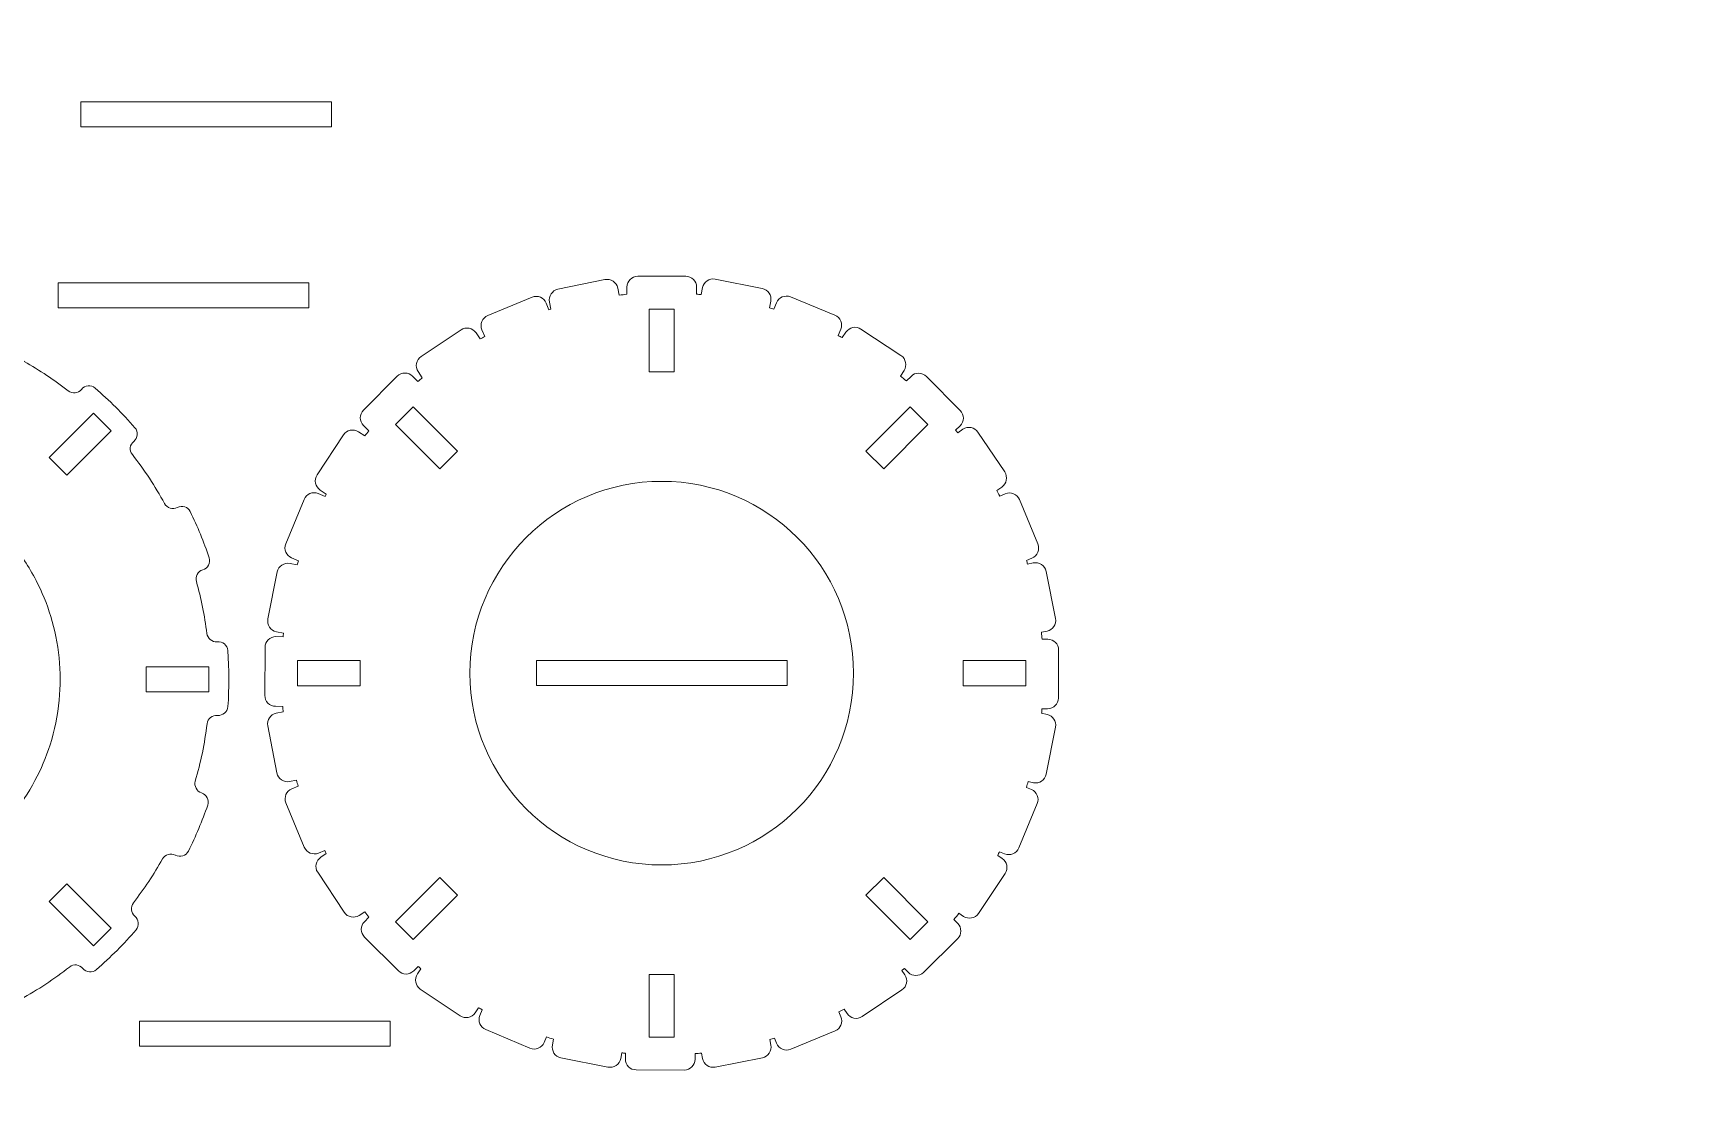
# Model space of a CAD drawing. Header units: centimetres. Extents: x -162 to 162, y -134 to 134.
# Drawn here: x 108.88 to 128.93, y -52.44 to -39.31 of the extents above; entities that cross this region are included whole.
import ezdxf

# ---------------------------------------------------------------- set-up
doc = ezdxf.new("R2010")
doc.units = ezdxf.units.CM
doc.header["$MEASUREMENT"] = 0
doc.layers.add('Capa 1', color=7, linetype='Continuous')
doc.layers.add('GUIDE', color=7, linetype='Continuous')

msp = doc.modelspace()

# ---------------------------------------------------------------- linework, layer by layer
at = {"layer": 'Capa 1', "lineweight": 9}
for points, knots in [([(109.4586, -40.14976), (109.4586, -40.14976), (112.5066, -40.14976), (112.5066, -40.14976), (112.5066, -40.14976), (112.5066, -40.45418), (112.5066, -40.45418), (112.5066, -40.45418), (109.4586, -40.45418), (109.4586, -40.45418), (109.4586, -40.45418), (109.4586, -40.14976), (109.4586, -40.14976)], [0, 0, 0, 0, 0.25, 0.25, 0.25, 0.5, 0.5, 0.5, 0.75, 0.75, 0.75, 1, 1, 1, 1]), ([(121.21283, -47.52853), (121.28531, -47.52869), (121.34472, -47.46954), (121.34489, -47.39708), (121.34489, -47.39708), (121.34622, -46.81362), (121.34622, -46.81362), (121.34637, -46.74116), (121.28723, -46.68174), (121.21478, -46.68156), (121.21478, -46.68156), (121.14413, -46.68141), (121.14413, -46.68141), (121.14163, -46.65378), (121.13927, -46.62614), (121.13628, -46.59865), (121.13628, -46.59865), (121.20527, -46.5848), (121.20527, -46.5848), (121.27631, -46.57051), (121.32275, -46.50071), (121.30847, -46.42967), (121.30847, -46.42967), (121.1935, -45.85764), (121.1935, -45.85764), (121.17923, -45.7866), (121.10941, -45.74015), (121.03837, -45.75443), (121.03837, -45.75443), (120.96812, -45.76855), (120.96812, -45.76855), (120.96365, -45.75369), (120.95994, -45.73854), (120.95534, -45.72377), (120.95534, -45.72377), (121.02087, -45.69674), (121.02087, -45.69674), (121.08787, -45.66912), (121.12007, -45.59171), (121.09244, -45.52472), (121.09244, -45.52472), (120.87003, -44.98531), (120.87003, -44.98531), (120.84241, -44.91831), (120.765, -44.88611), (120.698, -44.91374), (120.698, -44.91374), (120.62935, -44.94205), (120.62935, -44.94205), (120.61725, -44.91913), (120.60537, -44.8961), (120.5929, -44.87342), (120.5929, -44.87342), (120.65441, -44.83217), (120.65441, -44.83217), (120.71459, -44.79182), (120.73082, -44.70955), (120.69046, -44.64937), (120.69046, -44.64937), (120.36551, -44.16477), (120.36551, -44.16477), (120.32515, -44.10459), (120.24289, -44.08836), (120.18271, -44.12872), (120.18271, -44.12872), (120.11877, -44.17159), (120.11877, -44.17159), (120.11063, -44.16163), (120.10251, -44.15167), (120.09428, -44.14178), (120.09428, -44.14178), (120.14894, -44.08751), (120.14894, -44.08751), (120.20036, -44.03645), (120.20065, -43.9526), (120.14958, -43.90118), (120.14958, -43.90118), (119.73844, -43.48721), (119.73844, -43.48721), (119.68737, -43.43578), (119.60352, -43.43549), (119.5521, -43.48656), (119.5521, -43.48656), (119.49572, -43.54254), (119.49572, -43.54254), (119.47152, -43.52237), (119.44673, -43.50293), (119.42211, -43.48323), (119.42211, -43.48323), (119.46648, -43.41631), (119.46648, -43.41631), (119.50651, -43.35592), (119.48984, -43.27373), (119.42946, -43.23369), (119.42946, -43.23369), (118.94311, -42.91134), (118.94311, -42.91134), (118.88271, -42.8713), (118.80055, -42.88798), (118.76051, -42.94837), (118.76051, -42.94837), (118.71565, -43.01606), (118.71565, -43.01606), (118.69938, -43.00732), (118.68268, -42.99932), (118.66629, -42.99078), (118.66629, -42.99078), (118.69748, -42.91493), (118.69748, -42.91493), (118.72505, -42.84792), (118.69277, -42.77053), (118.62575, -42.74296), (118.62575, -42.74296), (118.08615, -42.52102), (118.08615, -42.52102), (118.01914, -42.49345), (117.94175, -42.52573), (117.91419, -42.59274), (117.91419, -42.59274), (117.88256, -42.66966), (117.88256, -42.66966), (117.86504, -42.66431), (117.8472, -42.65975), (117.82958, -42.65462), (117.82958, -42.65462), (117.84587, -42.57216), (117.84587, -42.57216), (117.85992, -42.50108), (117.81326, -42.43141), (117.74216, -42.41736), (117.74216, -42.41736), (117.16978, -42.30424), (117.16978, -42.30424), (117.09869, -42.29019), (117.02903, -42.33685), (117.01498, -42.40794), (117.01498, -42.40794), (116.99837, -42.49195), (116.99837, -42.49195), (116.98036, -42.49014), (116.96203, -42.48942), (116.94396, -42.48782), (116.94396, -42.48782), (116.94396, -42.401), (116.94396, -42.401), (116.94396, -42.32854), (116.88469, -42.26924), (116.81221, -42.26924), (116.81221, -42.26924), (116.22875, -42.26924), (116.22875, -42.26924), (116.15629, -42.26924), (116.097, -42.32854), (116.097, -42.401), (116.097, -42.401), (116.097, -42.48917), (116.097, -42.48917), (116.0655, -42.49207), (116.03416, -42.49546), (116.00284, -42.49901), (116.00284, -42.49901), (115.98495, -42.41245), (115.98495, -42.41245), (115.97029, -42.3415), (115.90022, -42.29544), (115.82925, -42.31011), (115.82925, -42.31011), (115.25788, -42.42824), (115.25788, -42.42824), (115.18691, -42.44291), (115.14086, -42.51298), (115.15552, -42.58394), (115.15552, -42.58394), (115.17342, -42.67043), (115.17342, -42.67043), (115.16545, -42.67286), (115.15732, -42.67488), (115.14939, -42.67735), (115.14939, -42.67735), (115.11576, -42.59616), (115.11576, -42.59616), (115.08803, -42.52922), (115.01057, -42.49714), (114.94362, -42.52485), (114.94362, -42.52485), (114.40457, -42.74813), (114.40457, -42.74813), (114.33762, -42.77586), (114.30553, -42.85332), (114.33326, -42.92027), (114.33326, -42.92027), (114.3677, -43.00343), (114.3677, -43.00343), (114.34928, -43.01316), (114.33052, -43.02235), (114.31223, -43.03234), (114.31223, -43.03234), (114.26255, -42.95809), (114.26255, -42.95809), (114.22227, -42.89786), (114.14002, -42.88156), (114.0798, -42.92185), (114.0798, -42.92185), (113.59486, -43.2463), (113.59486, -43.2463), (113.53464, -43.2866), (113.51832, -43.36885), (113.55862, -43.42908), (113.55862, -43.42908), (113.60925, -43.50472), (113.60925, -43.50472), (113.5914, -43.51921), (113.57366, -43.53378), (113.55606, -43.54854), (113.55606, -43.54854), (113.49151, -43.48434), (113.49151, -43.48434), (113.44014, -43.43324), (113.35629, -43.43346), (113.30518, -43.48484), (113.30518, -43.48484), (112.89373, -43.89852), (112.89373, -43.89852), (112.84263, -43.9499), (112.84286, -44.03375), (112.89424, -44.08484), (112.89424, -44.08484), (112.95842, -44.14869), (112.95842, -44.14869), (112.9415, -44.16911), (112.92551, -44.1903), (112.90892, -44.21102), (112.90892, -44.21102), (112.83255, -44.16077), (112.83255, -44.16077), (112.77202, -44.12094), (112.68989, -44.13788), (112.65006, -44.19841), (112.65006, -44.19841), (112.32935, -44.68582), (112.32935, -44.68582), (112.28952, -44.74635), (112.30645, -44.82847), (112.36699, -44.86831), (112.36699, -44.86831), (112.44188, -44.91758), (112.44188, -44.91758), (112.43685, -44.92696), (112.43227, -44.93662), (112.4273, -44.94604), (112.4273, -44.94604), (112.34404, -44.91166), (112.34404, -44.91166), (112.27706, -44.88401), (112.19964, -44.91617), (112.17198, -44.98316), (112.17198, -44.98316), (111.94929, -45.52245), (111.94929, -45.52245), (111.92164, -45.58942), (111.95381, -45.66686), (112.0208, -45.69452), (112.0208, -45.69452), (112.10207, -45.72808), (112.10207, -45.72808), (112.09696, -45.74453), (112.09283, -45.76142), (112.0879, -45.77796), (112.0879, -45.77796), (112.00077, -45.76058), (112.00077, -45.76058), (111.92971, -45.74639), (111.85996, -45.79294), (111.84578, -45.864), (111.84578, -45.864), (111.7316, -46.43619), (111.7316, -46.43619), (111.71742, -46.50725), (111.76396, -46.57699), (111.83502, -46.59117), (111.83502, -46.59117), (111.92118, -46.60836), (111.92118, -46.60836), (111.91965, -46.62274), (111.91822, -46.63715), (111.91682, -46.65156), (111.91682, -46.65156), (111.82897, -46.65119), (111.82897, -46.65119), (111.7565, -46.65088), (111.69696, -46.70993), (111.69666, -46.7824), (111.69666, -46.7824), (111.69422, -47.36585), (111.69422, -47.36585), (111.69392, -47.43831), (111.75295, -47.49785), (111.82541, -47.49815), (111.82541, -47.49815), (111.91255, -47.49851), (111.91255, -47.49851), (111.91442, -47.52064), (111.91543, -47.54301), (111.91762, -47.56505), (111.91762, -47.56505), (111.83334, -47.58158), (111.83334, -47.58158), (111.76223, -47.59552), (111.71545, -47.6651), (111.7294, -47.73621), (111.7294, -47.73621), (111.84162, -48.30879), (111.84162, -48.30879), (111.85557, -48.37989), (111.92516, -48.42667), (111.99627, -48.41273), (111.99627, -48.41273), (112.07888, -48.39653), (112.07888, -48.39653), (112.08576, -48.42028), (112.09189, -48.44434), (112.09915, -48.46794), (112.09915, -48.46794), (112.02252, -48.49968), (112.02252, -48.49968), (111.95557, -48.52743), (111.9235, -48.60489), (111.95124, -48.67184), (111.95124, -48.67184), (112.17458, -49.21087), (112.17458, -49.21087), (112.20233, -49.27781), (112.27979, -49.30989), (112.34674, -49.28214), (112.34674, -49.28214), (112.42245, -49.25077), (112.42245, -49.25077), (112.42902, -49.26331), (112.43513, -49.27612), (112.44181, -49.28858), (112.44181, -49.28858), (112.37404, -49.33348), (112.37404, -49.33348), (112.31363, -49.3735), (112.29695, -49.45566), (112.33699, -49.51608), (112.33699, -49.51608), (112.65924, -50.00247), (112.65924, -50.00247), (112.69925, -50.06288), (112.78143, -50.07955), (112.84184, -50.03954), (112.84184, -50.03954), (112.90883, -49.99515), (112.90883, -49.99515), (112.92624, -50.01689), (112.94313, -50.03903), (112.9609, -50.06047), (112.9609, -50.06047), (112.90487, -50.11659), (112.90487, -50.11659), (112.85367, -50.16787), (112.85374, -50.25172), (112.90503, -50.30292), (112.90503, -50.30292), (113.31794, -50.71514), (113.31794, -50.71514), (113.36922, -50.76633), (113.45307, -50.76627), (113.50426, -50.71499), (113.50426, -50.71499), (113.55893, -50.66022), (113.55893, -50.66022), (113.57006, -50.66954), (113.58105, -50.67902), (113.59226, -50.68823), (113.59226, -50.68823), (113.54933, -50.75206), (113.54933, -50.75206), (113.50888, -50.81217), (113.52498, -50.89447), (113.5851, -50.93491), (113.5851, -50.93491), (114.0692, -51.2606), (114.0692, -51.2606), (114.12932, -51.30104), (114.21162, -51.28495), (114.25206, -51.22482), (114.25206, -51.22482), (114.29352, -51.1632), (114.29352, -51.1632), (114.30849, -51.17145), (114.3234, -51.17979), (114.33846, -51.18788), (114.33846, -51.18788), (114.3098, -51.256), (114.3098, -51.256), (114.28169, -51.3228), (114.31334, -51.40044), (114.38013, -51.42854), (114.38013, -51.42854), (114.91792, -51.65485), (114.91792, -51.65485), (114.98471, -51.68296), (115.06234, -51.65131), (115.09045, -51.58451), (115.09045, -51.58451), (115.11828, -51.5184), (115.11828, -51.5184), (115.14688, -51.52754), (115.17572, -51.53611), (115.20456, -51.5447), (115.20456, -51.5447), (115.19056, -51.61517), (115.19056, -51.61517), (115.17644, -51.68625), (115.22303, -51.75595), (115.29411, -51.77008), (115.29411, -51.77008), (115.86638, -51.88376), (115.86638, -51.88376), (115.93746, -51.8979), (116.00717, -51.85129), (116.02129, -51.78021), (116.02129, -51.78021), (116.03496, -51.71136), (116.03496, -51.71136), (116.04963, -51.71292), (116.06433, -51.71433), (116.07904, -51.71576), (116.07904, -51.71576), (116.07877, -51.78598), (116.07877, -51.78598), (116.07849, -51.85844), (116.13754, -51.91796), (116.21001, -51.91824), (116.21001, -51.91824), (116.79346, -51.92051), (116.79346, -51.92051), (116.86593, -51.92079), (116.92545, -51.86173), (116.92573, -51.78928), (116.92573, -51.78928), (116.926, -51.71983), (116.926, -51.71983), (116.95178, -51.71765), (116.97787, -51.71653), (117.00353, -51.71392), (117.00353, -51.71392), (117.01672, -51.78053), (117.01672, -51.78053), (117.0308, -51.85161), (117.10047, -51.89825), (117.17155, -51.88418), (117.17155, -51.88418), (117.74391, -51.77085), (117.74391, -51.77085), (117.81498, -51.75676), (117.86163, -51.68709), (117.84755, -51.61601), (117.84755, -51.61601), (117.83453, -51.55028), (117.83453, -51.55028), (117.85358, -51.54469), (117.8729, -51.53981), (117.89184, -51.534), (117.89184, -51.534), (117.917, -51.59504), (117.917, -51.59504), (117.9446, -51.66205), (118.02201, -51.69428), (118.08901, -51.66667), (118.08901, -51.66667), (118.62847, -51.44438), (118.62847, -51.44438), (118.69547, -51.41677), (118.72769, -51.33936), (118.70009, -51.27237), (118.70009, -51.27237), (118.67485, -51.21113), (118.67485, -51.21113), (118.69558, -51.20028), (118.71681, -51.19027), (118.73736, -51.17911), (118.73736, -51.17911), (118.77348, -51.23325), (118.77348, -51.23325), (118.81371, -51.29354), (118.89594, -51.30994), (118.95621, -51.26972), (118.95621, -51.26972), (119.44153, -50.94583), (119.44153, -50.94583), (119.5018, -50.90561), (119.51819, -50.82339), (119.47798, -50.76312), (119.47798, -50.76312), (119.44122, -50.70803), (119.44122, -50.70803), (119.45086, -50.70024), (119.46091, -50.69293), (119.47046, -50.68505), (119.47046, -50.68505), (119.51653, -50.7317), (119.51653, -50.7317), (119.56742, -50.78326), (119.65129, -50.7838), (119.70285, -50.73289), (119.70285, -50.73289), (120.11806, -50.32297), (120.11806, -50.32297), (120.16962, -50.27205), (120.17015, -50.18822), (120.11923, -50.13664), (120.11923, -50.13664), (120.07267, -50.08946), (120.07267, -50.08946), (120.09347, -50.0648), (120.11406, -50.03996), (120.13436, -50.01486), (120.13436, -50.01486), (120.18943, -50.05161), (120.18943, -50.05161), (120.2497, -50.09183), (120.33194, -50.07542), (120.37215, -50.01515), (120.37215, -50.01515), (120.69601, -49.5298), (120.69601, -49.5298), (120.73622, -49.46953), (120.71981, -49.3873), (120.65954, -49.34709), (120.65954, -49.34709), (120.60542, -49.31097), (120.60542, -49.31097), (120.61349, -49.29609), (120.62068, -49.28067), (120.6286, -49.26571), (120.6286, -49.26571), (120.68953, -49.29111), (120.68953, -49.29111), (120.75641, -49.31899), (120.83394, -49.28709), (120.86183, -49.2202), (120.86183, -49.2202), (121.08632, -48.68165), (121.08632, -48.68165), (121.11421, -48.61477), (121.08229, -48.53724), (121.01541, -48.50935), (121.01541, -48.50935), (120.95481, -48.48409), (120.95481, -48.48409), (120.96202, -48.46101), (120.96797, -48.43741), (120.9748, -48.41418), (120.9748, -48.41418), (121.04045, -48.42726), (121.04045, -48.42726), (121.11151, -48.44142), (121.18125, -48.39487), (121.1954, -48.3238), (121.1954, -48.3238), (121.30948, -47.7516), (121.30948, -47.7516), (121.32366, -47.68054), (121.2771, -47.6108), (121.20604, -47.59664), (121.20604, -47.59664), (121.13936, -47.58335), (121.13936, -47.58335), (121.14124, -47.56513), (121.14221, -47.54665), (121.14387, -47.52837), (121.14387, -47.52837), (121.21283, -47.52853), (121.21283, -47.52853)], [0, 0, 0, 0, 0.00520833, 0.00520833, 0.00520833, 0.01041667, 0.01041667, 0.01041667, 0.015625, 0.015625, 0.015625, 0.02083333, 0.02083333, 0.02083333, 0.02604167, 0.02604167, 0.02604167, 0.03125, 0.03125, 0.03125, 0.03645833, 0.03645833, 0.03645833, 0.04166667, 0.04166667, 0.04166667, 0.046875, 0.046875, 0.046875, 0.05208333, 0.05208333, 0.05208333, 0.05729167, 0.05729167, 0.05729167, 0.0625, 0.0625, 0.0625, 0.06770833, 0.06770833, 0.06770833, 0.07291667, 0.07291667, 0.07291667, 0.078125, 0.078125, 0.078125, 0.08333333, 0.08333333, 0.08333333, 0.08854167, 0.08854167, 0.08854167, 0.09375, 0.09375, 0.09375, 0.09895833, 0.09895833, 0.09895833, 0.10416667, 0.10416667, 0.10416667, 0.109375, 0.109375, 0.109375, 0.11458333, 0.11458333, 0.11458333, 0.11979167, 0.11979167, 0.11979167, 0.125, 0.125, 0.125, 0.13020833, 0.13020833, 0.13020833, 0.13541667, 0.13541667, 0.13541667, 0.140625, 0.140625, 0.140625, 0.14583333, 0.14583333, 0.14583333, 0.15104167, 0.15104167, 0.15104167, 0.15625, 0.15625, 0.15625, 0.16145833, 0.16145833, 0.16145833, 0.16666667, 0.16666667, 0.16666667, 0.171875, 0.171875, 0.171875, 0.17708333, 0.17708333, 0.17708333, 0.18229167, 0.18229167, 0.18229167, 0.1875, 0.1875, 0.1875, 0.19270833, 0.19270833, 0.19270833, 0.19791667, 0.19791667, 0.19791667, 0.203125, 0.203125, 0.203125, 0.20833333, 0.20833333, 0.20833333, 0.21354167, 0.21354167, 0.21354167, 0.21875, 0.21875, 0.21875, 0.22395833, 0.22395833, 0.22395833, 0.22916667, 0.22916667, 0.22916667, 0.234375, 0.234375, 0.234375, 0.23958333, 0.23958333, 0.23958333, 0.24479167, 0.24479167, 0.24479167, 0.25, 0.25, 0.25, 0.25520833, 0.25520833, 0.25520833, 0.26041667, 0.26041667, 0.26041667, 0.265625, 0.265625, 0.265625, 0.27083333, 0.27083333, 0.27083333, 0.27604167, 0.27604167, 0.27604167, 0.28125, 0.28125, 0.28125, 0.28645833, 0.28645833, 0.28645833, 0.29166667, 0.29166667, 0.29166667, 0.296875, 0.296875, 0.296875, 0.30208333, 0.30208333, 0.30208333, 0.30729167, 0.30729167, 0.30729167, 0.3125, 0.3125, 0.3125, 0.31770833, 0.31770833, 0.31770833, 0.32291667, 0.32291667, 0.32291667, 0.328125, 0.328125, 0.328125, 0.33333333, 0.33333333, 0.33333333, 0.33854167, 0.33854167, 0.33854167, 0.34375, 0.34375, 0.34375, 0.34895833, 0.34895833, 0.34895833, 0.35416667, 0.35416667, 0.35416667, 0.359375, 0.359375, 0.359375, 0.36458333, 0.36458333, 0.36458333, 0.36979167, 0.36979167, 0.36979167, 0.375, 0.375, 0.375, 0.38020833, 0.38020833, 0.38020833, 0.38541667, 0.38541667, 0.38541667, 0.390625, 0.390625, 0.390625, 0.39583333, 0.39583333, 0.39583333, 0.40104167, 0.40104167, 0.40104167, 0.40625, 0.40625, 0.40625, 0.41145833, 0.41145833, 0.41145833, 0.41666667, 0.41666667, 0.41666667, 0.421875, 0.421875, 0.421875, 0.42708333, 0.42708333, 0.42708333, 0.43229167, 0.43229167, 0.43229167, 0.4375, 0.4375, 0.4375, 0.44270833, 0.44270833, 0.44270833, 0.44791667, 0.44791667, 0.44791667, 0.453125, 0.453125, 0.453125, 0.45833333, 0.45833333, 0.45833333, 0.46354167, 0.46354167, 0.46354167, 0.46875, 0.46875, 0.46875, 0.47395833, 0.47395833, 0.47395833, 0.47916667, 0.47916667, 0.47916667, 0.484375, 0.484375, 0.484375, 0.48958333, 0.48958333, 0.48958333, 0.49479167, 0.49479167, 0.49479167, 0.5, 0.5, 0.5, 0.50520833, 0.50520833, 0.50520833, 0.51041667, 0.51041667, 0.51041667, 0.515625, 0.515625, 0.515625, 0.52083333, 0.52083333, 0.52083333, 0.52604167, 0.52604167, 0.52604167, 0.53125, 0.53125, 0.53125, 0.53645833, 0.53645833, 0.53645833, 0.54166667, 0.54166667, 0.54166667, 0.546875, 0.546875, 0.546875, 0.55208333, 0.55208333, 0.55208333, 0.55729167, 0.55729167, 0.55729167, 0.5625, 0.5625, 0.5625, 0.56770833, 0.56770833, 0.56770833, 0.57291667, 0.57291667, 0.57291667, 0.578125, 0.578125, 0.578125, 0.58333333, 0.58333333, 0.58333333, 0.58854167, 0.58854167, 0.58854167, 0.59375, 0.59375, 0.59375, 0.59895833, 0.59895833, 0.59895833, 0.60416667, 0.60416667, 0.60416667, 0.609375, 0.609375, 0.609375, 0.61458333, 0.61458333, 0.61458333, 0.61979167, 0.61979167, 0.61979167, 0.625, 0.625, 0.625, 0.63020833, 0.63020833, 0.63020833, 0.63541667, 0.63541667, 0.63541667, 0.640625, 0.640625, 0.640625, 0.64583333, 0.64583333, 0.64583333, 0.65104167, 0.65104167, 0.65104167, 0.65625, 0.65625, 0.65625, 0.66145833, 0.66145833, 0.66145833, 0.66666667, 0.66666667, 0.66666667, 0.671875, 0.671875, 0.671875, 0.67708333, 0.67708333, 0.67708333, 0.68229167, 0.68229167, 0.68229167, 0.6875, 0.6875, 0.6875, 0.69270833, 0.69270833, 0.69270833, 0.69791667, 0.69791667, 0.69791667, 0.703125, 0.703125, 0.703125, 0.70833333, 0.70833333, 0.70833333, 0.71354167, 0.71354167, 0.71354167, 0.71875, 0.71875, 0.71875, 0.72395833, 0.72395833, 0.72395833, 0.72916667, 0.72916667, 0.72916667, 0.734375, 0.734375, 0.734375, 0.73958333, 0.73958333, 0.73958333, 0.74479167, 0.74479167, 0.74479167, 0.75, 0.75, 0.75, 0.75520833, 0.75520833, 0.75520833, 0.76041667, 0.76041667, 0.76041667, 0.765625, 0.765625, 0.765625, 0.77083333, 0.77083333, 0.77083333, 0.77604167, 0.77604167, 0.77604167, 0.78125, 0.78125, 0.78125, 0.78645833, 0.78645833, 0.78645833, 0.79166667, 0.79166667, 0.79166667, 0.796875, 0.796875, 0.796875, 0.80208333, 0.80208333, 0.80208333, 0.80729167, 0.80729167, 0.80729167, 0.8125, 0.8125, 0.8125, 0.81770833, 0.81770833, 0.81770833, 0.82291667, 0.82291667, 0.82291667, 0.828125, 0.828125, 0.828125, 0.83333333, 0.83333333, 0.83333333, 0.83854167, 0.83854167, 0.83854167, 0.84375, 0.84375, 0.84375, 0.84895833, 0.84895833, 0.84895833, 0.85416667, 0.85416667, 0.85416667, 0.859375, 0.859375, 0.859375, 0.86458333, 0.86458333, 0.86458333, 0.86979167, 0.86979167, 0.86979167, 0.875, 0.875, 0.875, 0.88020833, 0.88020833, 0.88020833, 0.88541667, 0.88541667, 0.88541667, 0.890625, 0.890625, 0.890625, 0.89583333, 0.89583333, 0.89583333, 0.90104167, 0.90104167, 0.90104167, 0.90625, 0.90625, 0.90625, 0.91145833, 0.91145833, 0.91145833, 0.91666667, 0.91666667, 0.91666667, 0.921875, 0.921875, 0.921875, 0.92708333, 0.92708333, 0.92708333, 0.93229167, 0.93229167, 0.93229167, 0.9375, 0.9375, 0.9375, 0.94270833, 0.94270833, 0.94270833, 0.94791667, 0.94791667, 0.94791667, 0.953125, 0.953125, 0.953125, 0.95833333, 0.95833333, 0.95833333, 0.96354167, 0.96354167, 0.96354167, 0.96875, 0.96875, 0.96875, 0.97395833, 0.97395833, 0.97395833, 0.97916667, 0.97916667, 0.97916667, 0.984375, 0.984375, 0.984375, 0.98958333, 0.98958333, 0.98958333, 0.99479167, 0.99479167, 0.99479167, 1, 1, 1, 1]), ([(106.02692, -42.76853), (105.81145, -42.79595), (105.60152, -42.83875), (105.39788, -42.89525), (105.33706, -42.91212), (105.27413, -42.87867), (105.25566, -42.81833), (105.25566, -42.81833), (105.25546, -42.81767), (105.25546, -42.81767), (105.2365, -42.75568), (105.16995, -42.72023), (105.10845, -42.74073), (104.91493, -42.80525), (104.72763, -42.88213), (104.54703, -42.97), (104.48876, -42.99834), (104.46609, -43.07007), (104.49586, -43.12764), (104.49586, -43.12764), (104.49606, -43.12802), (104.49606, -43.12802), (104.52511, -43.18418), (104.50326, -43.25235), (104.44786, -43.28282), (104.23867, -43.39787), (104.04008, -43.52881), (103.85395, -43.67441), (103.80413, -43.71338), (103.73288, -43.70665), (103.69267, -43.65783), (103.69267, -43.65783), (103.69266, -43.65782), (103.69266, -43.65782), (103.65137, -43.6077), (103.57616, -43.60041), (103.52713, -43.64298), (103.3546, -43.79276), (103.19331, -43.95466), (103.04479, -44.12745), (103.00247, -44.17668), (103.01017, -44.25181), (103.06047, -44.29286), (103.06047, -44.29286), (103.06075, -44.29308), (103.06075, -44.29308), (103.10966, -44.333), (103.11672, -44.40401), (103.07808, -44.45393), (102.94717, -44.62305), (102.82848, -44.80171), (102.7229, -44.98838), (102.69184, -45.04331), (102.62364, -45.06428), (102.56793, -45.03466), (102.56793, -45.03466), (102.56726, -45.03431), (102.56726, -45.03431), (102.51004, -45.00389), (102.43801, -45.02577), (102.40902, -45.08373), (102.31883, -45.264), (102.24023, -45.45067), (102.17371, -45.64259), (102.15246, -45.70387), (102.18714, -45.77082), (102.24894, -45.79049), (102.24894, -45.79049), (102.24918, -45.79057), (102.24918, -45.79057), (102.30945, -45.80974), (102.34222, -45.87336), (102.32457, -45.9341), (102.25886, -46.16014), (102.21068, -46.39297), (102.18168, -46.63099), (102.17403, -46.69377), (102.11889, -46.7395), (102.05593, -46.73342), (102.05593, -46.73342), (102.05591, -46.73341), (102.05591, -46.73341), (101.99127, -46.72716), (101.93296, -46.77502), (101.9284, -46.8398), (101.9126, -47.06437), (101.91268, -47.29263), (101.93016, -47.52342), (101.93506, -47.58816), (101.99366, -47.63604), (102.05825, -47.6295), (102.05825, -47.6295), (102.05863, -47.62946), (102.05863, -47.62946), (102.12143, -47.62311), (102.17663, -47.66849), (102.1846, -47.7311), (102.21201, -47.94657), (102.25481, -48.15649), (102.31131, -48.36014), (102.32818, -48.42096), (102.29473, -48.4839), (102.23438, -48.50236), (102.23438, -48.50236), (102.23374, -48.50256), (102.23374, -48.50256), (102.17175, -48.52151), (102.13629, -48.58807), (102.1568, -48.64956), (102.22131, -48.84308), (102.29818, -49.03039), (102.38606, -49.21099), (102.4144, -49.26927), (102.48613, -49.29194), (102.5437, -49.26216), (102.5437, -49.26216), (102.54408, -49.26196), (102.54408, -49.26196), (102.60024, -49.23292), (102.6684, -49.25476), (102.69888, -49.31016), (102.81393, -49.51935), (102.94487, -49.71795), (103.09047, -49.90408), (103.12944, -49.95389), (103.12271, -50.02514), (103.0739, -50.06535), (103.0739, -50.06535), (103.07388, -50.06536), (103.07388, -50.06536), (103.02377, -50.10666), (103.01647, -50.18186), (103.05904, -50.2309), (103.20883, -50.40342), (103.37072, -50.56471), (103.54351, -50.71322), (103.59274, -50.75554), (103.66787, -50.74784), (103.70892, -50.69754), (103.70892, -50.69754), (103.70914, -50.69726), (103.70914, -50.69726), (103.74906, -50.64835), (103.82006, -50.64129), (103.86999, -50.67993), (104.03911, -50.81085), (104.21777, -50.92955), (104.40444, -51.03512), (104.45937, -51.06619), (104.48034, -51.13438), (104.45071, -51.1901), (104.45071, -51.1901), (104.45037, -51.19074), (104.45037, -51.19074), (104.41995, -51.24797), (104.44183, -51.32), (104.49979, -51.349), (104.68006, -51.43918), (104.86672, -51.51778), (105.05864, -51.5843), (105.11992, -51.60554), (105.18688, -51.57087), (105.20654, -51.50906), (105.20654, -51.50906), (105.20662, -51.50884), (105.20662, -51.50884), (105.22579, -51.44856), (105.28941, -51.41579), (105.35015, -51.43344), (105.57619, -51.49917), (105.80903, -51.54733), (106.04704, -51.57633), (106.10983, -51.58398), (106.15555, -51.63912), (106.14947, -51.70208), (106.14947, -51.70208), (106.14947, -51.70212), (106.14947, -51.70212), (106.14322, -51.76675), (106.19108, -51.82506), (106.25586, -51.82962), (106.48043, -51.84542), (106.7087, -51.84535), (106.93948, -51.82786), (107.00422, -51.82295), (107.0521, -51.76436), (107.04556, -51.69977), (107.04556, -51.69977), (107.04552, -51.6994), (107.04552, -51.6994), (107.03917, -51.6366), (107.08455, -51.5814), (107.14716, -51.57343), (107.36263, -51.54601), (107.57255, -51.5032), (107.7762, -51.4467), (107.83702, -51.42983), (107.89996, -51.46328), (107.91842, -51.52363), (107.91842, -51.52363), (107.91862, -51.52428), (107.91862, -51.52428), (107.93757, -51.58627), (108.00413, -51.62173), (108.06563, -51.60122), (108.25915, -51.5367), (108.44644, -51.45982), (108.62705, -51.37196), (108.68532, -51.34362), (108.708, -51.27188), (108.67822, -51.21432), (108.67822, -51.21432), (108.67802, -51.21392), (108.67802, -51.21392), (108.64898, -51.15777), (108.67083, -51.0896), (108.72621, -51.05913), (108.9354, -50.94408), (109.134, -50.81315), (109.32013, -50.66755), (109.36995, -50.62857), (109.4412, -50.63531), (109.48141, -50.68413), (109.48141, -50.68413), (109.48141, -50.68413), (109.48141, -50.68413), (109.52271, -50.73425), (109.59791, -50.74155), (109.64695, -50.69898), (109.81948, -50.54919), (109.98076, -50.3873), (110.12929, -50.2145), (110.1716, -50.16527), (110.1639, -50.09014), (110.11361, -50.04909), (110.11361, -50.04909), (110.11332, -50.04887), (110.11332, -50.04887), (110.06441, -50.00895), (110.05735, -49.93794), (110.096, -49.88802), (110.22691, -49.71891), (110.3456, -49.54025), (110.45117, -49.35358), (110.48224, -49.29865), (110.55043, -49.27768), (110.60614, -49.3073), (110.60614, -49.3073), (110.6068, -49.30765), (110.6068, -49.30765), (110.66402, -49.33806), (110.73605, -49.31618), (110.76504, -49.25823), (110.85524, -49.07796), (110.93383, -48.89129), (111.00036, -48.69937), (111.02159, -48.63809), (110.98692, -48.57114), (110.92513, -48.55148), (110.92513, -48.55148), (110.92489, -48.5514), (110.92489, -48.5514), (110.86462, -48.53222), (110.83185, -48.4686), (110.8495, -48.40787), (110.91523, -48.18182), (110.96339, -47.94898), (110.9924, -47.71097), (111.00005, -47.64819), (111.05519, -47.60246), (111.11815, -47.60854), (111.11815, -47.60854), (111.11817, -47.60854), (111.11817, -47.60854), (111.18281, -47.61479), (111.24112, -47.56693), (111.24567, -47.50215), (111.26147, -47.27758), (111.26139, -47.04932), (111.24391, -46.81854), (111.23901, -46.7538), (111.18041, -46.70592), (111.11582, -46.71246), (111.11582, -46.71246), (111.11546, -46.7125), (111.11546, -46.7125), (111.05266, -46.71885), (110.99746, -46.67347), (110.98949, -46.61086), (110.96207, -46.39539), (110.91926, -46.18546), (110.86276, -45.98181), (110.84589, -45.921), (110.87934, -45.85806), (110.93968, -45.8396), (110.93968, -45.8396), (110.94033, -45.8394), (110.94033, -45.8394), (111.00231, -45.82045), (111.03777, -45.75389), (111.01727, -45.6924), (110.95276, -45.49888), (110.87588, -45.31157), (110.78802, -45.13097), (110.75967, -45.0727), (110.68794, -45.05002), (110.63038, -45.0798), (110.63038, -45.0798), (110.62998, -45.08001), (110.62998, -45.08001), (110.57383, -45.10905), (110.50566, -45.0872), (110.47519, -45.03181), (110.36013, -44.82262), (110.22921, -44.62402), (110.0836, -44.43789), (110.04462, -44.38807), (110.05136, -44.31682), (110.10018, -44.27661), (110.10018, -44.27661), (110.10019, -44.2766), (110.10019, -44.2766), (110.15031, -44.2353), (110.15761, -44.1601), (110.11504, -44.11106), (109.96525, -43.93853), (109.80335, -43.77725), (109.63056, -43.62873), (109.58133, -43.58642), (109.5062, -43.59412), (109.46516, -43.64441), (109.46516, -43.64441), (109.46493, -43.6447), (109.46493, -43.6447), (109.42501, -43.6936), (109.354, -43.70066), (109.30409, -43.66202), (109.13497, -43.5311), (108.9563, -43.41241), (108.76964, -43.30684), (108.71471, -43.27577), (108.69374, -43.20758), (108.72336, -43.15187), (108.72336, -43.15187), (108.72371, -43.1512), (108.72371, -43.1512), (108.75412, -43.09397), (108.73224, -43.02195), (108.67429, -42.99296), (108.49402, -42.90277), (108.30734, -42.82417), (108.11542, -42.75765), (108.05414, -42.73641), (107.98719, -42.77108), (107.96752, -42.83288), (107.96752, -42.83288), (107.96744, -42.83312), (107.96744, -42.83312), (107.94827, -42.89339), (107.88465, -42.92617), (107.82391, -42.90851), (107.59788, -42.84279), (107.36504, -42.79462), (107.12703, -42.76562), (107.06425, -42.75797), (107.01852, -42.70283), (107.0246, -42.63987), (107.0246, -42.63987), (107.02461, -42.63984), (107.02461, -42.63984), (107.03085, -42.57521), (106.98299, -42.5169), (106.91822, -42.51234), (106.69365, -42.49654), (106.46538, -42.49662), (106.2346, -42.5141), (106.16986, -42.519), (106.12198, -42.5776), (106.12852, -42.64219), (106.12852, -42.64219), (106.12856, -42.64257), (106.12856, -42.64257), (106.13491, -42.70537), (106.08954, -42.76057), (106.02692, -42.76853)], [0, 0, 0, 0, 0.0078125, 0.0078125, 0.0078125, 0.015625, 0.015625, 0.015625, 0.0234375, 0.0234375, 0.0234375, 0.03125, 0.03125, 0.03125, 0.0390625, 0.0390625, 0.0390625, 0.046875, 0.046875, 0.046875, 0.0546875, 0.0546875, 0.0546875, 0.0625, 0.0625, 0.0625, 0.0703125, 0.0703125, 0.0703125, 0.078125, 0.078125, 0.078125, 0.0859375, 0.0859375, 0.0859375, 0.09375, 0.09375, 0.09375, 0.1015625, 0.1015625, 0.1015625, 0.109375, 0.109375, 0.109375, 0.1171875, 0.1171875, 0.1171875, 0.125, 0.125, 0.125, 0.1328125, 0.1328125, 0.1328125, 0.140625, 0.140625, 0.140625, 0.1484375, 0.1484375, 0.1484375, 0.15625, 0.15625, 0.15625, 0.1640625, 0.1640625, 0.1640625, 0.171875, 0.171875, 0.171875, 0.1796875, 0.1796875, 0.1796875, 0.1875, 0.1875, 0.1875, 0.1953125, 0.1953125, 0.1953125, 0.203125, 0.203125, 0.203125, 0.2109375, 0.2109375, 0.2109375, 0.21875, 0.21875, 0.21875, 0.2265625, 0.2265625, 0.2265625, 0.234375, 0.234375, 0.234375, 0.2421875, 0.2421875, 0.2421875, 0.25, 0.25, 0.25, 0.2578125, 0.2578125, 0.2578125, 0.265625, 0.265625, 0.265625, 0.2734375, 0.2734375, 0.2734375, 0.28125, 0.28125, 0.28125, 0.2890625, 0.2890625, 0.2890625, 0.296875, 0.296875, 0.296875, 0.3046875, 0.3046875, 0.3046875, 0.3125, 0.3125, 0.3125, 0.3203125, 0.3203125, 0.3203125, 0.328125, 0.328125, 0.328125, 0.3359375, 0.3359375, 0.3359375, 0.34375, 0.34375, 0.34375, 0.3515625, 0.3515625, 0.3515625, 0.359375, 0.359375, 0.359375, 0.3671875, 0.3671875, 0.3671875, 0.375, 0.375, 0.375, 0.3828125, 0.3828125, 0.3828125, 0.390625, 0.390625, 0.390625, 0.3984375, 0.3984375, 0.3984375, 0.40625, 0.40625, 0.40625, 0.4140625, 0.4140625, 0.4140625, 0.421875, 0.421875, 0.421875, 0.4296875, 0.4296875, 0.4296875, 0.4375, 0.4375, 0.4375, 0.4453125, 0.4453125, 0.4453125, 0.453125, 0.453125, 0.453125, 0.4609375, 0.4609375, 0.4609375, 0.46875, 0.46875, 0.46875, 0.4765625, 0.4765625, 0.4765625, 0.484375, 0.484375, 0.484375, 0.4921875, 0.4921875, 0.4921875, 0.5, 0.5, 0.5, 0.5078125, 0.5078125, 0.5078125, 0.515625, 0.515625, 0.515625, 0.5234375, 0.5234375, 0.5234375, 0.53125, 0.53125, 0.53125, 0.5390625, 0.5390625, 0.5390625, 0.546875, 0.546875, 0.546875, 0.5546875, 0.5546875, 0.5546875, 0.5625, 0.5625, 0.5625, 0.5703125, 0.5703125, 0.5703125, 0.578125, 0.578125, 0.578125, 0.5859375, 0.5859375, 0.5859375, 0.59375, 0.59375, 0.59375, 0.6015625, 0.6015625, 0.6015625, 0.609375, 0.609375, 0.609375, 0.6171875, 0.6171875, 0.6171875, 0.625, 0.625, 0.625, 0.6328125, 0.6328125, 0.6328125, 0.640625, 0.640625, 0.640625, 0.6484375, 0.6484375, 0.6484375, 0.65625, 0.65625, 0.65625, 0.6640625, 0.6640625, 0.6640625, 0.671875, 0.671875, 0.671875, 0.6796875, 0.6796875, 0.6796875, 0.6875, 0.6875, 0.6875, 0.6953125, 0.6953125, 0.6953125, 0.703125, 0.703125, 0.703125, 0.7109375, 0.7109375, 0.7109375, 0.71875, 0.71875, 0.71875, 0.7265625, 0.7265625, 0.7265625, 0.734375, 0.734375, 0.734375, 0.7421875, 0.7421875, 0.7421875, 0.75, 0.75, 0.75, 0.7578125, 0.7578125, 0.7578125, 0.765625, 0.765625, 0.765625, 0.7734375, 0.7734375, 0.7734375, 0.78125, 0.78125, 0.78125, 0.7890625, 0.7890625, 0.7890625, 0.796875, 0.796875, 0.796875, 0.8046875, 0.8046875, 0.8046875, 0.8125, 0.8125, 0.8125, 0.8203125, 0.8203125, 0.8203125, 0.828125, 0.828125, 0.828125, 0.8359375, 0.8359375, 0.8359375, 0.84375, 0.84375, 0.84375, 0.8515625, 0.8515625, 0.8515625, 0.859375, 0.859375, 0.859375, 0.8671875, 0.8671875, 0.8671875, 0.875, 0.875, 0.875, 0.8828125, 0.8828125, 0.8828125, 0.890625, 0.890625, 0.890625, 0.8984375, 0.8984375, 0.8984375, 0.90625, 0.90625, 0.90625, 0.9140625, 0.9140625, 0.9140625, 0.921875, 0.921875, 0.921875, 0.9296875, 0.9296875, 0.9296875, 0.9375, 0.9375, 0.9375, 0.9453125, 0.9453125, 0.9453125, 0.953125, 0.953125, 0.953125, 0.9609375, 0.9609375, 0.9609375, 0.96875, 0.96875, 0.96875, 0.9765625, 0.9765625, 0.9765625, 0.984375, 0.984375, 0.984375, 0.9921875, 0.9921875, 0.9921875, 1, 1, 1, 1]), ([(109.18118, -42.34852), (109.18118, -42.34852), (112.22918, -42.34852), (112.22918, -42.34852), (112.22918, -42.34852), (112.22918, -42.65294), (112.22918, -42.65294), (112.22918, -42.65294), (109.18118, -42.65294), (109.18118, -42.65294), (109.18118, -42.65294), (109.18118, -42.34852), (109.18118, -42.34852)], [0, 0, 0, 0, 0.25, 0.25, 0.25, 0.5, 0.5, 0.5, 0.75, 0.75, 0.75, 1, 1, 1, 1]), ([(116.36801, -43.43028), (116.36801, -43.43028), (116.36801, -42.66828), (116.36801, -42.66828), (116.36801, -42.66828), (116.67243, -42.66828), (116.67243, -42.66828), (116.67243, -42.66828), (116.67243, -43.43028), (116.67243, -43.43028), (116.67243, -43.43028), (116.36801, -43.43028), (116.36801, -43.43028)], [0, 0, 0, 0, 0.25, 0.25, 0.25, 0.5, 0.5, 0.5, 0.75, 0.75, 0.75, 1, 1, 1, 1]), ([(113.82133, -44.61125), (113.82133, -44.61125), (113.28252, -44.07243), (113.28252, -44.07243), (113.28252, -44.07243), (113.49777, -43.85717), (113.49777, -43.85717), (113.49777, -43.85717), (114.03659, -44.39599), (114.03659, -44.39599), (114.03659, -44.39599), (113.82133, -44.61125), (113.82133, -44.61125)], [0, 0, 0, 0, 0.25, 0.25, 0.25, 0.5, 0.5, 0.5, 0.75, 0.75, 0.75, 1, 1, 1, 1]), ([(119.00385, -44.39599), (119.00385, -44.39599), (119.54267, -43.85717), (119.54267, -43.85717), (119.54267, -43.85717), (119.75792, -44.07243), (119.75792, -44.07243), (119.75792, -44.07243), (119.21911, -44.61125), (119.21911, -44.61125), (119.21911, -44.61125), (119.00385, -44.39599), (119.00385, -44.39599)], [0, 0, 0, 0, 0.25, 0.25, 0.25, 0.5, 0.5, 0.5, 0.75, 0.75, 0.75, 1, 1, 1, 1]), ([(109.07067, -44.47209), (109.07067, -44.47209), (109.60948, -43.93328), (109.60948, -43.93328), (109.60948, -43.93328), (109.82474, -44.14854), (109.82474, -44.14854), (109.82474, -44.14854), (109.28592, -44.68735), (109.28592, -44.68735), (109.28592, -44.68735), (109.07067, -44.47209), (109.07067, -44.47209)], [0, 0, 0, 0, 0.25, 0.25, 0.25, 0.5, 0.5, 0.5, 0.75, 0.75, 0.75, 1, 1, 1, 1]), ([(107.38135, -44.67489), (107.53239, -44.72303), (107.67798, -44.78437), (107.81641, -44.85812), (107.96777, -44.93875), (108.11076, -45.03372), (108.24313, -45.14176), (108.37635, -45.25046), (108.49871, -45.37241), (108.60856, -45.50551), (108.72562, -45.64731), (108.8278, -45.80225), (108.91347, -45.96777), (108.98519, -46.10635), (109.04535, -46.25227), (109.09184, -46.40482), (109.14086, -46.56568), (109.17537, -46.73349), (109.19296, -46.90714), (109.21065, -47.0819), (109.21041, -47.25431), (109.19432, -47.42276), (109.17648, -47.6094), (109.1387, -47.79097), (109.08312, -47.9653), (109.03498, -48.11633), (108.97365, -48.26193), (108.8999, -48.40037), (108.81927, -48.5517), (108.7243, -48.6947), (108.61627, -48.82709), (108.50755, -48.96029), (108.38561, -49.08265), (108.25251, -49.1925), (108.1107, -49.30956), (107.95577, -49.41174), (107.79025, -49.49741), (107.65166, -49.56913), (107.50576, -49.62929), (107.3532, -49.67578), (107.19234, -49.72479), (107.02453, -49.75931), (106.85088, -49.77689), (106.67612, -49.79458), (106.50371, -49.79435), (106.33526, -49.77826), (106.14862, -49.76044), (105.96703, -49.72264), (105.79271, -49.66706), (105.64167, -49.61892), (105.49609, -49.55758), (105.35766, -49.48384), (105.2063, -49.40322), (105.06332, -49.30823), (104.93094, -49.2002), (104.79773, -49.09147), (104.67536, -48.96955), (104.56551, -48.83645), (104.44845, -48.69463), (104.34627, -48.53971), (104.2606, -48.37419), (104.18888, -48.23562), (104.12873, -48.08969), (104.08224, -47.93713), (104.03322, -47.77627), (103.9987, -47.60848), (103.98111, -47.43482), (103.96342, -47.26006), (103.96367, -47.08764), (103.97975, -46.9192), (103.99758, -46.73256), (104.03538, -46.55099), (104.09095, -46.37666), (104.13909, -46.22564), (104.20043, -46.08003), (104.27417, -45.9416), (104.3548, -45.79026), (104.44978, -45.64725), (104.55781, -45.51488), (104.66653, -45.38167), (104.78848, -45.2593), (104.92156, -45.14945), (105.06339, -45.03239), (105.21831, -44.93022), (105.38383, -44.84455), (105.52241, -44.77282), (105.66832, -44.71267), (105.82089, -44.66618), (105.98174, -44.61717), (106.14955, -44.58265), (106.3232, -44.56507), (106.49797, -44.54738), (106.67037, -44.54761), (106.83882, -44.56371), (107.02546, -44.58153), (107.20703, -44.61932), (107.38135, -44.67489)], [0, 0, 0, 0, 0.03125, 0.03125, 0.03125, 0.0625, 0.0625, 0.0625, 0.09375, 0.09375, 0.09375, 0.125, 0.125, 0.125, 0.15625, 0.15625, 0.15625, 0.1875, 0.1875, 0.1875, 0.21875, 0.21875, 0.21875, 0.25, 0.25, 0.25, 0.28125, 0.28125, 0.28125, 0.3125, 0.3125, 0.3125, 0.34375, 0.34375, 0.34375, 0.375, 0.375, 0.375, 0.40625, 0.40625, 0.40625, 0.4375, 0.4375, 0.4375, 0.46875, 0.46875, 0.46875, 0.5, 0.5, 0.5, 0.53125, 0.53125, 0.53125, 0.5625, 0.5625, 0.5625, 0.59375, 0.59375, 0.59375, 0.625, 0.625, 0.625, 0.65625, 0.65625, 0.65625, 0.6875, 0.6875, 0.6875, 0.71875, 0.71875, 0.71875, 0.75, 0.75, 0.75, 0.78125, 0.78125, 0.78125, 0.8125, 0.8125, 0.8125, 0.84375, 0.84375, 0.84375, 0.875, 0.875, 0.875, 0.90625, 0.90625, 0.90625, 0.9375, 0.9375, 0.9375, 0.96875, 0.96875, 0.96875, 1, 1, 1, 1]), ([(116.52022, -49.42672), (115.23237, -49.42672), (114.18836, -48.38273), (114.18836, -47.09488), (114.18836, -45.80703), (115.23237, -44.76301), (116.52022, -44.76301), (117.80806, -44.76301), (118.85208, -45.80703), (118.85208, -47.09488), (118.85208, -48.38273), (117.80806, -49.42672), (116.52022, -49.42672)], [0, 0, 0, 0, 0.25, 0.25, 0.25, 0.5, 0.5, 0.5, 0.75, 0.75, 0.75, 1, 1, 1, 1]), ([(110.25163, -47.01877), (110.25163, -47.01877), (111.01363, -47.01877), (111.01363, -47.01877), (111.01363, -47.01877), (111.01363, -47.32319), (111.01363, -47.32319), (111.01363, -47.32319), (110.25163, -47.32319), (110.25163, -47.32319), (110.25163, -47.32319), (110.25163, -47.01877), (110.25163, -47.01877)], [0, 0, 0, 0, 0.25, 0.25, 0.25, 0.5, 0.5, 0.5, 0.75, 0.75, 0.75, 1, 1, 1, 1]), ([(112.85562, -47.24709), (112.85562, -47.24709), (112.09362, -47.24709), (112.09362, -47.24709), (112.09362, -47.24709), (112.09362, -46.94267), (112.09362, -46.94267), (112.09362, -46.94267), (112.85562, -46.94267), (112.85562, -46.94267), (112.85562, -46.94267), (112.85562, -47.24709), (112.85562, -47.24709)], [0, 0, 0, 0, 0.25, 0.25, 0.25, 0.5, 0.5, 0.5, 0.75, 0.75, 0.75, 1, 1, 1, 1]), ([(114.99621, -46.94266), (114.99621, -46.94266), (118.04421, -46.94266), (118.04421, -46.94266), (118.04421, -46.94266), (118.04421, -47.24708), (118.04421, -47.24708), (118.04421, -47.24708), (114.99621, -47.24708), (114.99621, -47.24708), (114.99621, -47.24708), (114.99621, -46.94266), (114.99621, -46.94266)], [0, 0, 0, 0, 0.25, 0.25, 0.25, 0.5, 0.5, 0.5, 0.75, 0.75, 0.75, 1, 1, 1, 1]), ([(120.18481, -46.94267), (120.18481, -46.94267), (120.94681, -46.94267), (120.94681, -46.94267), (120.94681, -46.94267), (120.94681, -47.24709), (120.94681, -47.24709), (120.94681, -47.24709), (120.18481, -47.24709), (120.18481, -47.24709), (120.18481, -47.24709), (120.18481, -46.94267), (120.18481, -46.94267)], [0, 0, 0, 0, 0.25, 0.25, 0.25, 0.5, 0.5, 0.5, 0.75, 0.75, 0.75, 1, 1, 1, 1]), ([(109.28592, -49.65461), (109.28592, -49.65461), (109.82474, -50.19343), (109.82474, -50.19343), (109.82474, -50.19343), (109.60948, -50.40869), (109.60948, -50.40869), (109.60948, -50.40869), (109.07067, -49.86987), (109.07067, -49.86987), (109.07067, -49.86987), (109.28592, -49.65461), (109.28592, -49.65461)], [0, 0, 0, 0, 0.25, 0.25, 0.25, 0.5, 0.5, 0.5, 0.75, 0.75, 0.75, 1, 1, 1, 1]), ([(114.03659, -49.79377), (114.03659, -49.79377), (113.49777, -50.33258), (113.49777, -50.33258), (113.49777, -50.33258), (113.28252, -50.11732), (113.28252, -50.11732), (113.28252, -50.11732), (113.82133, -49.57851), (113.82133, -49.57851), (113.82133, -49.57851), (114.03659, -49.79377), (114.03659, -49.79377)], [0, 0, 0, 0, 0.25, 0.25, 0.25, 0.5, 0.5, 0.5, 0.75, 0.75, 0.75, 1, 1, 1, 1]), ([(119.21911, -49.57851), (119.21911, -49.57851), (119.75792, -50.11732), (119.75792, -50.11732), (119.75792, -50.11732), (119.54267, -50.33258), (119.54267, -50.33258), (119.54267, -50.33258), (119.00385, -49.79377), (119.00385, -49.79377), (119.00385, -49.79377), (119.21911, -49.57851), (119.21911, -49.57851)], [0, 0, 0, 0, 0.25, 0.25, 0.25, 0.5, 0.5, 0.5, 0.75, 0.75, 0.75, 1, 1, 1, 1]), ([(116.67243, -50.75947), (116.67243, -50.75947), (116.67243, -51.52147), (116.67243, -51.52147), (116.67243, -51.52147), (116.36801, -51.52147), (116.36801, -51.52147), (116.36801, -51.52147), (116.36801, -50.75947), (116.36801, -50.75947), (116.36801, -50.75947), (116.67243, -50.75947), (116.67243, -50.75947)], [0, 0, 0, 0, 0.25, 0.25, 0.25, 0.5, 0.5, 0.5, 0.75, 0.75, 0.75, 1, 1, 1, 1]), ([(110.17022, -51.32631), (110.17022, -51.32631), (113.21822, -51.32631), (113.21822, -51.32631), (113.21822, -51.32631), (113.21822, -51.63073), (113.21822, -51.63073), (113.21822, -51.63073), (110.17022, -51.63073), (110.17022, -51.63073), (110.17022, -51.63073), (110.17022, -51.32631), (110.17022, -51.32631)], [0, 0, 0, 0, 0.25, 0.25, 0.25, 0.5, 0.5, 0.5, 0.75, 0.75, 0.75, 1, 1, 1, 1])]:
    msp.add_open_spline(points, degree=3, knots=knots, dxfattribs=at)
at = {"layer": 'GUIDE', "lineweight": 9}
for points in [[(154.95614, -133.81955), (154.95614, -133.81955), (-18.51418, -133.81955), (-18.51418, -133.81955), (-18.51418, -133.81955), (-18.51418, 9.29968), (-18.51418, 9.29968), (-18.51418, 9.29968), (154.95614, 9.29968), (154.95614, 9.29968), (154.95614, 9.29968), (154.95614, -133.81955), (154.95614, -133.81955)], [(-18.43797, -133.74342), (-18.43797, -133.74342), (154.87992, -133.74342), (154.87992, -133.74342), (154.87992, -133.74342), (154.87992, 9.22355), (154.87992, 9.22355), (154.87992, 9.22355), (-18.43797, 9.22355), (-18.43797, 9.22355), (-18.43797, 9.22355), (-18.43797, -133.74342), (-18.43797, -133.74342)]]:
    msp.add_open_spline(points, degree=3, knots=[0, 0, 0, 0, 0.25, 0.25, 0.25, 0.5, 0.5, 0.5, 0.75, 0.75, 0.75, 1, 1, 1, 1], dxfattribs=at)

doc.saveas('drawing.dxf')
